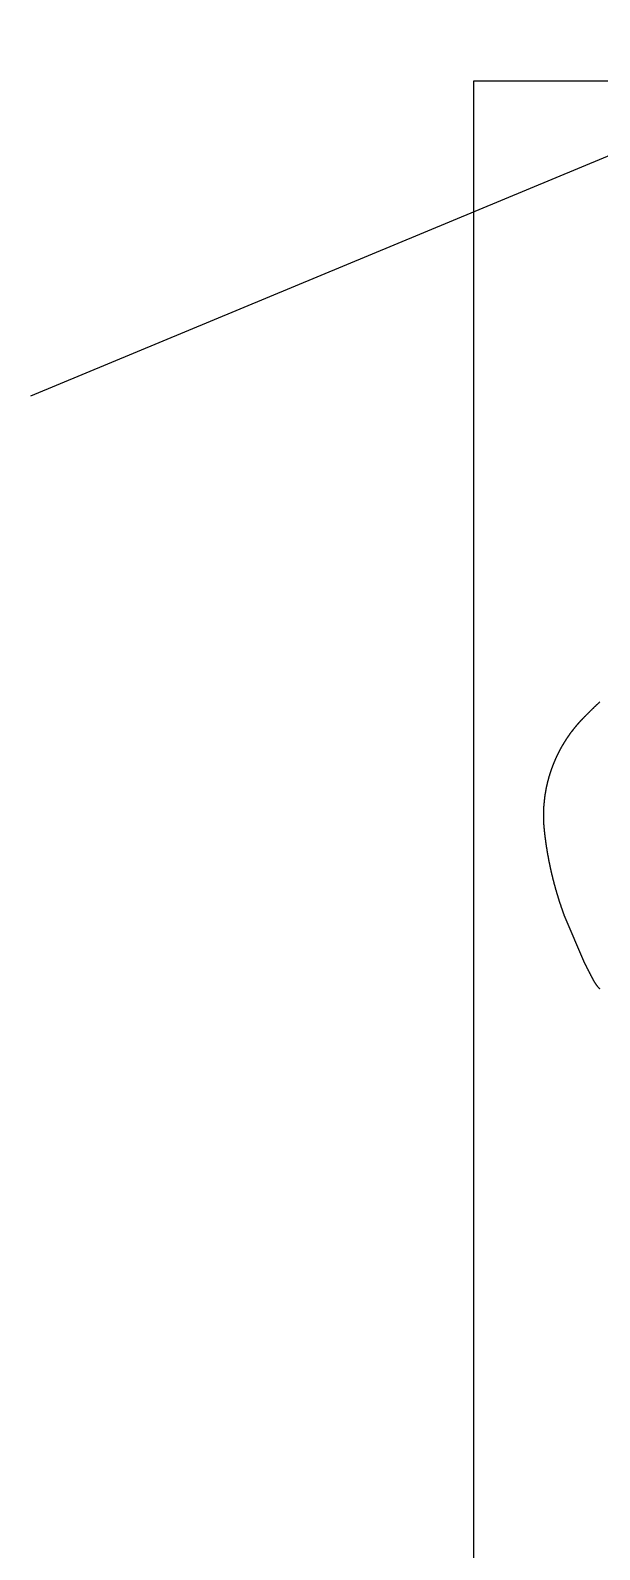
# Model space of a CAD drawing. Header units: inches. Extents: x 1174834 to 1369688, y -175882 to -108740.
# Drawn here: x 1286547 to 1287188, y -169816 to -168104 of the extents above; entities that cross this region are included whole.
import ezdxf

# ---------------------------------------------------------------- set-up
doc = ezdxf.new("R2010")
doc.units = ezdxf.units.IN
doc.header["$LTSCALE"] = 500
doc.header["$MEASUREMENT"] = 0
doc.linetypes.add('ACAD_ISO03W100', pattern=[30, 12, -18])
doc.linetypes.add('DASH', pattern=[0.35, 0.25, -0.1])
doc.layers.add('FF-FURN', color=51, linetype='Continuous')

# ---------------------------------------------------------------- blocks, each defined once
blk = doc.blocks.new('A$C48916692')
at = {"color": 3, "linetype": 'DASH', "ltscale": 150}
blk.add_lwpolyline([(10483.9, 7307.1), (10483.6, 7307.4), (10483.3, 7307.7), (10483, 7308.1), (10482.7, 7308.4), (10482.3, 7308.7), (10482, 7309.1), (10481.7, 7309.4), (10481.4, 7309.7), (10481.1, 7310.1), (10480.8, 7310.4), (10480.5, 7310.7), (10480.2, 7311), (10479.8, 7311.4), (10479.5, 7311.7), (10479.2, 7312), (10478.9, 7312.4), (10478.6, 7312.7), (10478.3, 7313), (10477.9, 7313.3), (10477.6, 7313.7), (10477.3, 7314), (10477, 7314.3), (10476.7, 7314.6), (10476.4, 7315), (10476, 7315.3), (10475.7, 7315.6), (10475.4, 7315.9), (10475.1, 7316.3), (10474.8, 7316.6), (10474.5, 7316.9), (10474.1, 7317.2), (10473.8, 7317.6), (10473.5, 7317.9), (10473.2, 7318.2), (10472.9, 7318.5), (10472.5, 7318.9), (10472.2, 7319.2), (10471.9, 7319.5), (10471.6, 7319.8), (10471.3, 7320.2), (10470.9, 7320.5), (10470.6, 7320.8), (10470.3, 7321.1), (10470, 7321.4), (10469.7, 7321.8), (10469.3, 7322.1), (10469, 7322.4), (10468.7, 7322.7), (10468.4, 7323.1), (10468.2, 7323.2), (10468.2, 7323.2), (10468.2, 7323.2), (10468.2, 7323.2), (10468.2, 7323.2), (10468.2, 7323.2), (10468.2, 7323.2), (10468.2, 7323.2), (10468.2, 7323.2), (10468.2, 7323.2), (10468.2, 7323.2), (10468.2, 7323.2), (10468.2, 7323.2), (10468.2, 7323.2), (10468.2, 7323.2), (10468.2, 7323.2), (10468.2, 7323.2), (10468.2, 7323.2), (10468.2, 7323.2), (10468.2, 7323.2), (10468.2, 7323.2), (10468.2, 7323.2), (10468.2, 7323.2), (10468.2, 7323.2), (10468.2, 7323.3), (10468.1, 7323.3), (10468, 7323.4), (10467.9, 7323.5), (10467.8, 7323.7), (10467.6, 7323.8), (10467.5, 7323.9), (10467.4, 7324), (10467.3, 7324.1), (10467.2, 7324.3), (10467.1, 7324.4), (10467, 7324.5), (10466.8, 7324.6), (10466.7, 7324.7), (10466.6, 7324.8), (10466.5, 7325), (10466.4, 7325.1), (10466.3, 7325.2), (10466.1, 7325.3), (10466, 7325.4), (10465.9, 7325.5), (10465.8, 7325.6), (10465.7, 7325.8), (10465.5, 7325.9), (10465.4, 7326), (10465.3, 7326.1), (10465.2, 7326.2), (10465.1, 7326.3), (10465, 7326.5), (10464.8, 7326.6), (10464.7, 7326.7), (10464.6, 7326.8), (10464.5, 7326.9), (10464.4, 7327), (10464.2, 7327.1), (10464.1, 7327.3), (10464, 7327.4), (10463.9, 7327.5), (10463.8, 7327.6), (10463.6, 7327.7), (10463.5, 7327.8), (10463.4, 7327.9), (10463.3, 7328.1), (10463.2, 7328.2), (10463, 7328.3), (10462.9, 7328.4), (10462.8, 7328.5), (10462.7, 7328.6), (10462.5, 7328.7), (10462.4, 7328.8), (10462.3, 7329), (10462.2, 7329.1), (10462.1, 7329.2), (10461.9, 7329.3), (10461.8, 7329.4), (10461.7, 7329.5), (10461.6, 7329.6), (10461.4, 7329.7), (10461.3, 7329.9), (10461.2, 7330), (10461.1, 7330.1), (10461, 7330.2), (10460.8, 7330.3), (10460.7, 7330.4), (10460.6, 7330.5), (10460.5, 7330.6), (10460.3, 7330.8), (10460.2, 7330.9), (10460.1, 7331), (10460, 7331.1), (10459.8, 7331.2), (10459.7, 7331.3), (10459.6, 7331.4), (10459.5, 7331.5), (10459.3, 7331.6), (10459.2, 7331.7), (10459.1, 7331.9), (10459, 7332), (10458.8, 7332.1), (10458.7, 7332.2), (10458.6, 7332.3), (10458.4, 7332.4), (10458.3, 7332.5), (10458.2, 7332.6), (10458.1, 7332.7), (10457.9, 7332.8), (10457.8, 7333), (10457.7, 7333.1), (10457.6, 7333.2), (10457.4, 7333.3), (10457.3, 7333.4), (10457.2, 7333.5), (10457, 7333.6), (10456.9, 7333.7), (10456.8, 7333.8), (10456.7, 7333.9), (10456.5, 7334), (10456.4, 7334.1), (10456.3, 7334.2), (10456.1, 7334.4), (10456, 7334.5), (10455.9, 7334.6), (10455.8, 7334.7), (10455.6, 7334.8), (10455.5, 7334.9), (10455.4, 7335), (10455.2, 7335.1), (10455.1, 7335.2), (10455, 7335.3), (10454.9, 7335.4), (10454.7, 7335.5), (10454.6, 7335.6), (10454.5, 7335.7), (10454.3, 7335.8), (10454.2, 7336), (10454.1, 7336.1), (10453.9, 7336.2), (10453.8, 7336.3), (10453.7, 7336.4), (10453.5, 7336.5), (10453.4, 7336.6), (10453.3, 7336.7), (10453.1, 7336.8), (10453, 7336.9), (10452.9, 7337), (10452.7, 7337.1), (10452.6, 7337.2), (10452.5, 7337.3), (10452.3, 7337.4), (10452.2, 7337.5), (10452.1, 7337.6), (10452, 7337.7), (10451.8, 7337.8), (10451.7, 7337.9), (10451.5, 7338), (10451.4, 7338.1), (10451.3, 7338.2), (10451.1, 7338.3), (10451, 7338.4), (10450.9, 7338.5), (10450.7, 7338.7), (10450.6, 7338.8), (10450.5, 7338.9), (10450.3, 7339), (10450.2, 7339.1), (10450.1, 7339.2), (10449.9, 7339.3), (10449.8, 7339.4), (10449.7, 7339.5), (10449.5, 7339.6), (10449.4, 7339.7), (10449.3, 7339.8), (10449.1, 7339.9), (10449, 7340), (10448.8, 7340.1), (10448.7, 7340.2), (10448.6, 7340.3), (10448.4, 7340.4), (10448.3, 7340.5), (10448.2, 7340.6), (10448, 7340.7), (10447.9, 7340.8), (10447.8, 7340.9), (10447.6, 7341), (10447.5, 7341.1), (10447.3, 7341.2), (10447.2, 7341.3), (10447.1, 7341.4), (10446.9, 7341.5), (10446.8, 7341.6), (10446.6, 7341.7), (10446.5, 7341.8), (10446.4, 7341.9), (10446.2, 7342), (10446.1, 7342.1), (10446, 7342.1), (10445.8, 7342.2), (10445.7, 7342.3), (10445.5, 7342.4), (10445.4, 7342.5), (10445.3, 7342.6), (10445.1, 7342.7), (10445, 7342.8), (10444.8, 7342.9), (10444.7, 7343), (10444.6, 7343.1), (10444.4, 7343.2), (10444.3, 7343.3), (10444.1, 7343.4), (10444, 7343.5), (10443.9, 7343.6), (10443.7, 7343.7), (10443.6, 7343.8), (10443.4, 7343.9), (10443.3, 7344), (10443.1, 7344.1), (10443, 7344.2), (10442.9, 7344.3), (10442.7, 7344.4), (10442.6, 7344.5), (10442.4, 7344.5), (10442.3, 7344.6), (10442.2, 7344.7), (10442, 7344.8), (10441.9, 7344.9), (10441.7, 7345), (10441.6, 7345.1), (10441.4, 7345.2), (10441.3, 7345.3), (10441.2, 7345.4), (10441, 7345.5), (10440.9, 7345.6), (10440.7, 7345.7), (10440.6, 7345.8), (10440.4, 7345.8), (10440.3, 7345.9), (10440.2, 7346), (10440, 7346.1), (10439.9, 7346.2), (10439.7, 7346.3), (10439.6, 7346.4), (10439.4, 7346.5), (10439.3, 7346.6), (10439.1, 7346.7), (10439, 7346.8), (10438.8, 7346.9), (10438.7, 7346.9), (10438.6, 7347), (10438.4, 7347.1), (10438.3, 7347.2), (10438.1, 7347.3), (10438, 7347.4), (10437.8, 7347.5), (10437.7, 7347.6), (10437.5, 7347.7), (10437.4, 7347.7), (10437.2, 7347.8), (10437.1, 7347.9), (10437, 7348), (10436.8, 7348.1), (10436.7, 7348.2), (10436.5, 7348.3), (10436.4, 7348.4), (10436.2, 7348.5), (10436.1, 7348.5), (10435.9, 7348.6), (10435.8, 7348.7), (10435.6, 7348.8), (10435.5, 7348.9), (10435.3, 7349), (10435.2, 7349.1), (10435, 7349.2), (10434.9, 7349.2), (10434.7, 7349.3), (10434.6, 7349.4), (10434.4, 7349.5), (10434.3, 7349.6), (10434.2, 7349.7), (10434, 7349.8), (10433.9, 7349.8), (10433.7, 7349.9), (10433.6, 7350), (10433.4, 7350.1), (10433.3, 7350.2), (10433.1, 7350.3), (10433, 7350.3), (10432.8, 7350.4), (10432.7, 7350.5), (10432.5, 7350.6), (10432.4, 7350.7), (10432.2, 7350.8), (10432.1, 7350.9), (10431.9, 7350.9), (10431.8, 7351), (10431.6, 7351.1), (10431.5, 7351.2), (10431.3, 7351.3), (10431.2, 7351.3), (10431, 7351.4), (10430.9, 7351.5), (10430.7, 7351.6), (10430.6, 7351.7), (10430.4, 7351.8), (10430.3, 7351.8), (10430.1, 7351.9), (10429.9, 7352), (10429.8, 7352.1), (10429.6, 7352.2), (10429.5, 7352.2), (10429.3, 7352.3), (10429.2, 7352.4), (10429, 7352.5), (10428.9, 7352.6), (10428.7, 7352.6), (10428.6, 7352.7), (10428.4, 7352.8), (10428.3, 7352.9), (10428.1, 7353), (10428, 7353), (10427.8, 7353.1), (10427.7, 7353.2), (10427.5, 7353.3), (10427.4, 7353.4), (10427.2, 7353.4), (10427.1, 7353.5), (10426.9, 7353.6), (10426.7, 7353.7), (10426.6, 7353.8), (10426.4, 7353.8), (10426.3, 7353.9), (10426.1, 7354), (10426, 7354.1), (10425.8, 7354.1), (10425.7, 7354.2), (10425.5, 7354.3), (10425.4, 7354.4), (10425.2, 7354.4), (10425, 7354.5), (10424.9, 7354.6), (10424.7, 7354.7), (10424.6, 7354.7), (10424.4, 7354.8), (10424.3, 7354.9), (10424.1, 7355), (10424, 7355), (10423.8, 7355.1), (10423.7, 7355.2), (10423.5, 7355.3), (10423.3, 7355.3), (10423.2, 7355.4), (10423, 7355.5), (10422.9, 7355.6), (10422.7, 7355.6), (10422.6, 7355.7), (10422.4, 7355.8), (10422.3, 7355.9), (10422.1, 7355.9), (10421.9, 7356), (10421.8, 7356.1), (10421.6, 7356.2), (10421.5, 7356.2), (10421.3, 7356.3), (10421.2, 7356.4), (10421, 7356.4), (10420.8, 7356.5), (10420.7, 7356.6), (10420.5, 7356.7), (10420.4, 7356.7), (10420.2, 7356.8), (10420.1, 7356.9), (10419.9, 7356.9), (10419.7, 7357), (10419.6, 7357.1), (10419.4, 7357.1), (10419.3, 7357.2), (10419.1, 7357.3), (10419, 7357.4), (10418.8, 7357.4), (10418.6, 7357.5), (10418.5, 7357.6), (10418.3, 7357.6), (10418.2, 7357.7), (10418, 7357.8), (10417.8, 7357.8), (10417.7, 7357.9), (10417.5, 7358), (10417.4, 7358), (10417.2, 7358.1), (10417.1, 7358.2), (10416.9, 7358.2), (10416.7, 7358.3), (10416.6, 7358.4), (10416.4, 7358.4), (10416.3, 7358.5), (10416.1, 7358.6), (10415.9, 7358.6), (10415.8, 7358.7), (10415.6, 7358.8), (10415.5, 7358.8), (10415.3, 7358.9), (10415.1, 7359), (10415, 7359), (10414.8, 7359.1), (10414.7, 7359.2), (10414.5, 7359.2), (10414.3, 7359.3), (10414.2, 7359.4), (10414, 7359.4), (10413.9, 7359.5), (10413.7, 7359.6), (10413.5, 7359.6), (10413.4, 7359.7), (10413.2, 7359.7), (10413.1, 7359.8), (10412.9, 7359.9), (10412.7, 7359.9), (10412.6, 7360), (10412.4, 7360.1), (10412.2, 7360.1), (10412.1, 7360.2), (10411.9, 7360.2), (10411.8, 7360.3), (10411.6, 7360.4), (10411.4, 7360.4), (10411.3, 7360.5), (10411.1, 7360.5), (10411, 7360.6), (10410.8, 7360.7), (10410.6, 7360.7), (10410.5, 7360.8), (10410.3, 7360.8), (10410.1, 7360.9), (10410, 7361), (10409.8, 7361), (10409.7, 7361.1), (10409.5, 7361.1), (10409.3, 7361.2), (10409.2, 7361.3), (10409, 7361.3), (10408.8, 7361.4), (10408.7, 7361.4), (10408.5, 7361.5), (10408.4, 7361.6), (10408.2, 7361.6), (10408, 7361.7), (10407.9, 7361.7), (10407.7, 7361.8), (10407.5, 7361.8), (10407.4, 7361.9), (10407.2, 7362), (10407.1, 7362), (10406.9, 7362.1), (10406.7, 7362.1), (10406.6, 7362.2), (10406.4, 7362.2), (10406.2, 7362.3), (10406.1, 7362.3), (10405.9, 7362.4), (10405.7, 7362.5), (10405.6, 7362.5), (10405.4, 7362.6), (10405.3, 7362.6), (10405.1, 7362.7), (10404.9, 7362.7), (10404.8, 7362.8), (10404.6, 7362.8), (10404.4, 7362.9), (10404.3, 7362.9), (10404.1, 7363), (10403.9, 7363.1), (10403.8, 7363.1), (10403.6, 7363.2), (10403.5, 7363.2), (10403.3, 7363.3), (10403.1, 7363.3), (10403, 7363.4), (10402.8, 7363.4), (10402.6, 7363.5), (10402.5, 7363.5), (10402.3, 7363.6), (10402.1, 7363.6), (10402, 7363.7), (10401.8, 7363.7), (10401.6, 7363.8), (10401.5, 7363.8), (10401.3, 7363.9), (10401.1, 7363.9), (10401, 7364), (10400.8, 7364), (10400.6, 7364.1), (10400.5, 7364.1), (10400.3, 7364.2), (10400.2, 7364.2), (10400, 7364.3), (10399.8, 7364.3), (10399.7, 7364.4), (10399.5, 7364.4), (10399.3, 7364.5), (10399.2, 7364.5), (10399, 7364.6), (10398.8, 7364.6), (10398.7, 7364.7), (10398.5, 7364.7), (10398.3, 7364.7), (10398.2, 7364.8), (10398, 7364.8), (10397.8, 7364.9), (10397.7, 7364.9), (10397.5, 7365), (10397.3, 7365), (10397.2, 7365.1), (10397, 7365.1), (10396.8, 7365.2), (10396.7, 7365.2), (10396.5, 7365.2), (10396.3, 7365.3), (10396.2, 7365.3), (10396, 7365.4), (10395.8, 7365.4), (10395.7, 7365.5), (10395.5, 7365.5), (10395.3, 7365.6), (10395.2, 7365.6), (10395, 7365.6), (10394.8, 7365.7), (10394.7, 7365.7), (10394.5, 7365.8), (10394.3, 7365.8), (10394.2, 7365.9), (10394, 7365.9), (10393.8, 7365.9), (10393.7, 7366), (10393.5, 7366), (10393.3, 7366.1), (10393.2, 7366.1), (10393, 7366.1), (10392.8, 7366.2), (10392.7, 7366.2), (10392.5, 7366.3), (10392.3, 7366.3), (10392.2, 7366.3), (10392, 7366.4), (10391.8, 7366.4), (10391.7, 7366.5), (10391.5, 7366.5), (10391.3, 7366.5), (10391.2, 7366.6), (10391, 7366.6), (10390.8, 7366.7), (10390.7, 7366.7), (10390.5, 7366.7), (10390.3, 7366.8), (10390.1, 7366.8), (10390, 7366.8), (10389.8, 7366.9), (10389.6, 7366.9), (10389.5, 7367), (10389.3, 7367), (10389.1, 7367), (10389, 7367.1), (10388.8, 7367.1), (10388.6, 7367.1), (10388.5, 7367.2), (10388.3, 7367.2), (10388.1, 7367.2), (10388, 7367.3), (10387.8, 7367.3), (10387.6, 7367.4), (10387.5, 7367.4), (10387.3, 7367.4), (10387.1, 7367.5), (10387, 7367.5), (10386.8, 7367.5), (10386.6, 7367.6), (10386.4, 7367.6), (10386.3, 7367.6), (10386.1, 7367.7), (10385.9, 7367.7), (10385.8, 7367.7), (10385.6, 7367.8), (10385.4, 7367.8), (10385.3, 7367.8), (10385.1, 7367.9), (10384.9, 7367.9), (10384.8, 7367.9), (10384.6, 7367.9), (10384.4, 7368), (10384.3, 7368), (10384.1, 7368), (10383.9, 7368.1), (10383.8, 7368.1), (10383.6, 7368.1), (10383.4, 7368.2), (10383.2, 7368.2), (10383.1, 7368.2), (10382.9, 7368.3), (10382.7, 7368.3), (10382.6, 7368.3), (10382.4, 7368.3), (10382.2, 7368.4), (10382.1, 7368.4), (10381.9, 7368.4), (10381.7, 7368.5), (10381.6, 7368.5), (10381.4, 7368.5), (10381.2, 7368.5), (10381.1, 7368.6), (10380.9, 7368.6), (10380.7, 7368.6), (10380.5, 7368.6), (10380.4, 7368.7), (10380.2, 7368.7), (10380, 7368.7), (10379.9, 7368.8), (10379.7, 7368.8), (10379.5, 7368.8), (10379.4, 7368.8), (10379.2, 7368.9), (10379, 7368.9), (10378.9, 7368.9), (10378.7, 7368.9), (10378.5, 7369), (10378.3, 7369), (10378.2, 7369), (10378, 7369), (10377.8, 7369.1), (10377.7, 7369.1), (10377.5, 7369.1), (10377.3, 7369.1), (10377.2, 7369.2), (10377, 7369.2), (10376.8, 7369.2), (10376.7, 7369.2), (10376.5, 7369.2), (10376.3, 7369.3), (10376.2, 7369.3), (10376, 7369.3), (10375.8, 7369.3), (10375.6, 7369.4), (10375.5, 7369.4), (10375.3, 7369.4), (10375.1, 7369.4), (10375, 7369.4), (10374.8, 7369.5), (10374.6, 7369.5), (10374.5, 7369.5), (10374.3, 7369.5), (10374.1, 7369.5), (10374, 7369.6), (10373.8, 7369.6), (10373.6, 7369.6), (10373.4, 7369.6), (10373.3, 7369.6), (10373.1, 7369.7), (10372.9, 7369.7), (10372.8, 7369.7), (10372.6, 7369.7), (10372.4, 7369.7), (10372.3, 7369.7), (10372.1, 7369.8), (10371.9, 7369.8), (10371.8, 7369.8), (10371.6, 7369.8), (10371.4, 7369.8), (10371.2, 7369.8), (10371.1, 7369.9), (10370.9, 7369.9), (10370.7, 7369.9), (10370.6, 7369.9), (10370.4, 7369.9), (10370.2, 7369.9), (10370.1, 7370), (10369.9, 7370), (10369.7, 7370), (10369.6, 7370), (10369.4, 7370), (10369.2, 7370), (10369, 7370), (10368.9, 7370.1), (10368.7, 7370.1), (10368.5, 7370.1), (10368.4, 7370.1), (10368.2, 7370.1), (10368, 7370.1), (10367.9, 7370.1), (10367.7, 7370.2), (10367.5, 7370.2), (10367.4, 7370.2), (10367.2, 7370.2), (10367, 7370.2), (10366.9, 7370.2), (10366.7, 7370.2), (10366.5, 7370.2), (10366.3, 7370.3), (10366.2, 7370.3), (10366, 7370.3), (10365.8, 7370.3), (10365.7, 7370.3), (10365.5, 7370.3), (10365.3, 7370.3), (10365.2, 7370.3), (10365, 7370.3), (10364.8, 7370.3), (10364.7, 7370.4), (10364.5, 7370.4), (10364.3, 7370.4), (10364.2, 7370.4), (10364, 7370.4), (10363.8, 7370.4), (10363.6, 7370.4), (10363.5, 7370.4), (10363.3, 7370.4), (10363.1, 7370.4), (10363, 7370.4), (10362.8, 7370.5), (10362.6, 7370.5), (10362.5, 7370.5), (10362.3, 7370.5), (10362.1, 7370.5), (10362, 7370.5), (10361.8, 7370.5), (10361.6, 7370.5), (10361.5, 7370.5), (10361.3, 7370.5), (10361.1, 7370.5), (10361, 7370.5), (10360.8, 7370.5), (10360.6, 7370.5), (10360.5, 7370.5), (10360.3, 7370.5), (10360.1, 7370.5), (10359.9, 7370.6), (10359.8, 7370.6), (10359.6, 7370.6), (10359.4, 7370.6), (10359.3, 7370.6), (10359.1, 7370.6), (10358.9, 7370.6), (10358.8, 7370.6), (10358.6, 7370.6), (10358.4, 7370.6), (10358.3, 7370.6), (10358.1, 7370.6), (10357.9, 7370.6), (10357.8, 7370.6), (10357.6, 7370.6), (10357.4, 7370.6), (10357.3, 7370.6), (10357.1, 7370.6), (10356.9, 7370.6), (10356.8, 7370.6), (10356.6, 7370.6), (10356.4, 7370.6), (10356.3, 7370.6), (10356.1, 7370.6), (10355.9, 7370.6), (10355.8, 7370.6), (10355.6, 7370.6), (10355.4, 7370.6), (10355.3, 7370.6), (10355.1, 7370.6), (10354.9, 7370.6), (10354.7, 7370.6), (10354.6, 7370.6), (10354.4, 7370.6), (10354.2, 7370.6), (10354.1, 7370.6), (10353.9, 7370.6), (10353.7, 7370.6), (10353.6, 7370.6), (10353.4, 7370.6), (10353.2, 7370.6), (10353.1, 7370.6), (10352.9, 7370.6), (10352.7, 7370.6), (10352.6, 7370.6), (10352.4, 7370.6), (10352.2, 7370.6), (10352.1, 7370.6), (10351.9, 7370.6), (10351.7, 7370.6), (10351.6, 7370.5), (10351.4, 7370.5), (10351.2, 7370.5), (10351.1, 7370.5), (10350.9, 7370.5), (10350.7, 7370.5), (10350.6, 7370.5), (10350.4, 7370.5), (10350.3, 7370.5), (10350.1, 7370.5), (10349.9, 7370.5), (10349.8, 7370.5), (10349.6, 7370.5), (10349.4, 7370.5), (10349.3, 7370.5), (10349.1, 7370.5), (10348.9, 7370.5), (10348.8, 7370.4), (10348.6, 7370.4), (10348.4, 7370.4), (10348.3, 7370.4), (10348.1, 7370.4), (10347.9, 7370.4), (10347.8, 7370.4), (10347.6, 7370.4), (10347.4, 7370.4), (10347.3, 7370.4), (10347.1, 7370.4), (10346.9, 7370.4), (10346.8, 7370.3), (10346.6, 7370.3), (10346.4, 7370.3), (10346.3, 7370.3), (10346.1, 7370.3), (10345.9, 7370.3), (10345.8, 7370.3), (10345.6, 7370.3), (10345.5, 7370.3), (10345.3, 7370.2), (10345.1, 7370.2), (10345, 7370.2), (10344.8, 7370.2), (10344.6, 7370.2), (10344.5, 7370.2), (10344.3, 7370.2), (10344.1, 7370.2), (10344, 7370.2), (10343.8, 7370.1), (10343.6, 7370.1), (10343.5, 7370.1), (10343.3, 7370.1), (10343.1, 7370.1), (10343, 7370.1), (10342.8, 7370.1), (10342.7, 7370), (10342.5, 7370), (10342.3, 7370), (10342.2, 7370), (10342, 7370), (10341.9, 7370), (10341.9, 7370), (10341.9, 7370), (10341.9, 7370), (10341.9, 7370), (10341.9, 7370), (10341.9, 7370), (10341.9, 7370), (10341.9, 7370), (10341.9, 7370), (10341.9, 7370), (10341.9, 7370), (10341.9, 7370), (10341.9, 7370), (10341.9, 7370), (10341.9, 7370), (10341.9, 7370), (10341.9, 7370), (10341.9, 7370), (10341.9, 7370), (10341.9, 7370), (10341.9, 7370), (10341.9, 7370), (10341.9, 7370), (10341.9, 7370), (10341.8, 7370), (10341.5, 7369.9), (10341.3, 7369.9), (10341, 7369.9), (10340.8, 7369.9), (10340.5, 7369.8), (10340.3, 7369.8), (10340, 7369.8), (10339.8, 7369.8), (10339.6, 7369.7), (10339.3, 7369.7), (10339.1, 7369.7), (10338.8, 7369.7), (10338.6, 7369.6), (10338.3, 7369.6), (10338.1, 7369.6), (10337.9, 7369.6), (10337.6, 7369.5), (10337.4, 7369.5), (10337.1, 7369.5), (10336.9, 7369.5), (10336.6, 7369.4), (10336.4, 7369.4), (10336.1, 7369.4), (10335.9, 7369.3), (10335.7, 7369.3), (10335.4, 7369.3), (10335.2, 7369.3), (10334.9, 7369.2), (10334.7, 7369.2), (10334.4, 7369.2), (10334.2, 7369.1), (10333.9, 7369.1), (10333.7, 7369.1), (10333.5, 7369.1), (10333.2, 7369), (10333, 7369), (10332.7, 7369), (10332.5, 7368.9), (10332.2, 7368.9), (10332, 7368.9), (10331.8, 7368.8), (10331.5, 7368.8), (10331.3, 7368.8), (10331, 7368.7), (10330.8, 7368.7), (10330.5, 7368.7), (10330.3, 7368.7), (10330, 7368.6), (10329.8, 7368.6), (10329.6, 7368.6), (10329.3, 7368.5), (10329.1, 7368.5), (10328.8, 7368.5), (10328.6, 7368.4), (10328.3, 7368.4), (10328.1, 7368.4), (10327.9, 7368.3), (10327.6, 7368.3), (10327.4, 7368.3), (10327.1, 7368.2), (10326.9, 7368.2), (10326.6, 7368.2), (10326.4, 7368.1), (10326.2, 7368.1), (10325.9, 7368.1), (10325.7, 7368), (10325.4, 7368), (10325.2, 7368), (10324.9, 7367.9), (10324.7, 7367.9), (10324.4, 7367.9), (10324.2, 7367.8), (10324, 7367.8), (10323.7, 7367.7), (10323.5, 7367.7), (10323.2, 7367.7), (10323, 7367.6), (10322.7, 7367.6), (10322.5, 7367.6), (10322.3, 7367.5), (10322, 7367.5), (10321.8, 7367.5), (10321.5, 7367.4), (10321.3, 7367.4), (10321, 7367.3), (10320.8, 7367.3), (10320.6, 7367.3), (10320.3, 7367.2), (10320.1, 7367.2), (10319.8, 7367.2), (10319.6, 7367.1), (10319.3, 7367.1), (10319.1, 7367), (10318.9, 7367), (10318.6, 7367), (10318.4, 7366.9), (10318.1, 7366.9), (10317.9, 7366.8), (10317.6, 7366.8), (10317.4, 7366.8), (10317.2, 7366.7), (10316.9, 7366.7), (10316.7, 7366.7), (10316.4, 7366.6), (10316.2, 7366.6), (10315.9, 7366.5), (10315.7, 7366.5), (10315.5, 7366.4), (10315.2, 7366.4), (10315, 7366.4), (10314.7, 7366.3), (10314.5, 7366.3), (10314.2, 7366.2), (10314, 7366.2), (10313.8, 7366.2), (10313.5, 7366.1), (10313.3, 7366.1), (10313, 7366), (10312.8, 7366), (10312.5, 7365.9), (10312.3, 7365.9), (10312.1, 7365.9), (10311.8, 7365.8), (10311.6, 7365.8), (10311.3, 7365.7), (10311.1, 7365.7), (10310.8, 7365.6), (10310.6, 7365.6), (10310.4, 7365.6), (10310.1, 7365.5), (10309.9, 7365.5), (10309.6, 7365.4), (10309.4, 7365.4), (10309.2, 7365.3), (10308.9, 7365.3), (10308.7, 7365.2), (10308.4, 7365.2), (10308.2, 7365.2), (10307.9, 7365.1), (10307.7, 7365.1), (10307.5, 7365), (10307.2, 7365), (10307, 7364.9), (10306.7, 7364.9), (10306.5, 7364.8), (10306.2, 7364.8), (10306, 7364.7), (10305.8, 7364.7), (10305.5, 7364.7), (10305.3, 7364.6), (10305, 7364.6), (10304.8, 7364.5), (10304.6, 7364.5), (10304.3, 7364.4), (10304.1, 7364.4), (10303.8, 7364.3), (10303.6, 7364.3), (10303.3, 7364.2), (10303.1, 7364.2), (10302.9, 7364.1), (10302.6, 7364.1), (10302.4, 7364), (10302.1, 7364), (10301.9, 7363.9), (10301.7, 7363.9), (10301.4, 7363.8), (10301.2, 7363.8), (10300.9, 7363.7), (10300.7, 7363.7), (10300.5, 7363.6), (10300.2, 7363.6), (10300, 7363.5), (10299.7, 7363.5), (10299.5, 7363.4), (10299.2, 7363.4), (10299, 7363.3), (10298.8, 7363.3), (10298.5, 7363.2), (10298.3, 7363.2), (10298, 7363.1), (10297.8, 7363.1), (10297.6, 7363), (10297.3, 7363), (10297.1, 7362.9), (10296.8, 7362.9), (10296.6, 7362.8), (10296.4, 7362.8), (10296.1, 7362.7), (10295.9, 7362.7), (10295.6, 7362.6), (10295.4, 7362.5), (10295.2, 7362.5), (10294.9, 7362.4), (10294.7, 7362.4), (10294.4, 7362.3), (10294.2, 7362.3), (10294, 7362.2), (10293.7, 7362.2), (10293.5, 7362.1), (10293.2, 7362.1), (10293, 7362), (10292.7, 7362), (10292.5, 7361.9), (10292.3, 7361.8), (10292, 7361.8), (10291.8, 7361.7), (10291.5, 7361.7), (10291.3, 7361.6), (10291.1, 7361.6), (10290.8, 7361.5), (10290.6, 7361.5), (10290.3, 7361.4), (10290.1, 7361.3), (10289.9, 7361.3), (10289.6, 7361.2), (10289.4, 7361.2), (10289.2, 7361.1), (10288.9, 7361.1), (10288.7, 7361), (10288.4, 7360.9), (10288.2, 7360.9), (10288, 7360.8), (10287.7, 7360.8), (10287.5, 7360.7), (10287.2, 7360.7), (10287, 7360.6), (10286.8, 7360.5), (10286.5, 7360.5), (10286.3, 7360.4), (10286, 7360.4), (10285.8, 7360.3), (10285.6, 7360.2), (10285.3, 7360.2), (10285.1, 7360.1), (10284.8, 7360.1), (10284.6, 7360), (10284.4, 7359.9), (10284.1, 7359.9), (10283.9, 7359.8), (10283.6, 7359.8), (10283.4, 7359.7), (10283.2, 7359.6), (10282.9, 7359.6), (10282.7, 7359.5), (10282.5, 7359.5), (10282.2, 7359.4), (10282, 7359.3), (10281.7, 7359.3), (10281.5, 7359.2), (10281.3, 7359.2), (10281, 7359.1), (10280.8, 7359), (10280.5, 7359), (10280.3, 7358.9), (10280.1, 7358.8), (10279.8, 7358.8), (10279.6, 7358.7), (10279.4, 7358.7), (10279.1, 7358.6), (10278.9, 7358.5), (10278.6, 7358.5), (10278.4, 7358.4), (10278.2, 7358.3), (10277.9, 7358.3), (10277.7, 7358.2), (10277.5, 7358.1), (10277.2, 7358.1), (10277, 7358), (10276.7, 7357.9), (10276.5, 7357.9), (10276.3, 7357.8), (10276, 7357.8), (10275.8, 7357.7), (10275.6, 7357.6), (10275.3, 7357.6), (10275.1, 7357.5), (10274.8, 7357.4), (10274.6, 7357.4), (10274.4, 7357.3), (10274.1, 7357.2), (10273.9, 7357.2), (10273.7, 7357.1), (10273.4, 7357), (10273.2, 7357), (10272.9, 7356.9), (10272.7, 7356.8), (10272.5, 7356.8), (10272.2, 7356.7), (10272, 7356.6), (10271.8, 7356.6), (10271.5, 7356.5), (10271.3, 7356.4), (10271.1, 7356.4), (10270.8, 7356.3), (10270.6, 7356.2), (10270.3, 7356.1), (10270.1, 7356.1), (10269.9, 7356), (10269.6, 7355.9), (10269.4, 7355.9), (10269.2, 7355.8), (10268.9, 7355.7), (10268.7, 7355.7), (10268.5, 7355.6), (10268.2, 7355.5), (10268, 7355.5), (10267.7, 7355.4), (10267.5, 7355.3), (10267.3, 7355.2), (10267, 7355.2), (10266.8, 7355.1), (10266.6, 7355), (10266.3, 7355), (10266.1, 7354.9), (10265.9, 7354.8), (10265.6, 7354.7), (10265.4, 7354.7), (10265.2, 7354.6), (10264.9, 7354.5), (10264.7, 7354.5), (10264.5, 7354.4), (10264.2, 7354.3), (10264, 7354.2), (10263.7, 7354.2), (10263.5, 7354.1), (10263.3, 7354), (10263, 7354), (10262.8, 7353.9), (10262.6, 7353.8), (10262.3, 7353.7), (10262.1, 7353.7), (10261.9, 7353.6), (10261.6, 7353.5), (10261.4, 7353.4), (10261.2, 7353.4), (10260.9, 7353.3), (10260.7, 7353.2), (10260.5, 7353.1), (10260.2, 7353.1), (10260, 7353), (10259.8, 7352.9), (10259.5, 7352.8), (10259.3, 7352.8), (10259.1, 7352.7), (10258.8, 7352.6), (10258.6, 7352.5), (10258.4, 7352.5), (10258.1, 7352.4), (10257.9, 7352.3), (10257.7, 7352.2), (10257.4, 7352.2), (10257.2, 7352.1), (10257, 7352), (10256.7, 7351.9), (10256.5, 7351.8), (10256.3, 7351.8), (10256, 7351.7), (10255.8, 7351.6), (10255.6, 7351.5), (10255.3, 7351.5), (10255.1, 7351.4), (10254.9, 7351.3), (10254.6, 7351.2), (10254.4, 7351.1), (10254.2, 7351.1), (10253.9, 7351), (10253.7, 7350.9), (10253.5, 7350.8), (10253.2, 7350.8), (10253, 7350.7), (10252.8, 7350.6), (10252.5, 7350.5), (10252.3, 7350.4), (10252.1, 7350.4), (10251.8, 7350.3), (10251.6, 7350.2), (10251.4, 7350.1), (10251.1, 7350), (10250.9, 7350), (10250.7, 7349.9), (10250.4, 7349.8), (10250.2, 7349.7), (10250, 7349.6), (10249.7, 7349.6), (10249.5, 7349.5), (10249.3, 7349.4), (10249, 7349.3), (10248.8, 7349.2), (10248.6, 7349.1), (10248.4, 7349.1), (10248.1, 7349), (10247.9, 7348.9), (10247.7, 7348.8), (10247.4, 7348.7), (10247.2, 7348.7), (10247, 7348.6), (10246.7, 7348.5), (10246.5, 7348.4), (10246.3, 7348.3), (10246, 7348.2), (10245.8, 7348.2), (10245.6, 7348.1), (10245.3, 7348), (10245.1, 7347.9), (10244.9, 7347.8), (10244.7, 7347.7), (10244.4, 7347.6), (10244.2, 7347.6), (10244, 7347.5), (10189.6, 7324.2), (10189.4, 7324), (10189.1, 7323.9), (10188.8, 7323.8), (10188.5, 7323.6), (10188.2, 7323.5), (10187.9, 7323.3), (10187.6, 7323.2), (10187.3, 7323.1), (10187, 7322.9), (10186.7, 7322.8), (10186.5, 7322.6), (10186.2, 7322.5), (10185.9, 7322.3), (10185.6, 7322.2), (10185.3, 7322), (10185, 7321.9), (10184.7, 7321.8), (10184.4, 7321.6), (10184.1, 7321.5), (10183.8, 7321.3), (10183.6, 7321.2), (10183.3, 7321), (10183, 7320.9), (10182.7, 7320.7), (10182.4, 7320.6), (10182.1, 7320.5), (10181.8, 7320.3), (10181.5, 7320.2), (10181.3, 7320), (10181, 7319.9), (10180.7, 7319.7), (10180.4, 7319.6), (10180.1, 7319.4), (10179.8, 7319.3), (10179.5, 7319.1), (10179.2, 7319), (10178.9, 7318.8), (10178.7, 7318.7), (10178.4, 7318.6), (10178.1, 7318.4), (10177.8, 7318.3), (10177.5, 7318.1), (10177.2, 7318), (10176.9, 7317.8), (10176.7, 7317.7), (10176.4, 7317.5), (10176.1, 7317.4), (10175.8, 7317.2), (10175.5, 7317.1), (10175.2, 7316.9), (10174.9, 7316.8), (10174.6, 7316.6), (10174.4, 7316.5), (10174.1, 7316.3), (10173.8, 7316.2), (10173.5, 7316), (10173.2, 7315.9), (10172.9, 7315.7), (10172.6, 7315.6), (10172.4, 7315.4), (10172.1, 7315.3), (10171.8, 7315.1), (10171.5, 7315), (10171.2, 7314.8), (10170.9, 7314.7), (10170.7, 7314.5), (10170.4, 7314.4), (10170.2, 7314.2), (10169.9, 7314.1), (10169.6, 7313.9), (10169.4, 7313.8), (10169.1, 7313.6), (10168.8, 7313.5), (10168.6, 7313.3), (10168.3, 7313.2), (10168.1, 7313), (10167.8, 7312.8), (10167.6, 7312.7), (10167.3, 7312.5), (10167.1, 7312.3), (10166.8, 7312.2), (10166.6, 7312), (10166.3, 7311.8), (10166.1, 7311.7), (10165.8, 7311.5), (10165.6, 7311.3), (10165.3, 7311.1), (10165.1, 7311), (10164.8, 7310.8), (10164.6, 7310.6), (10164.3, 7310.4), (10164.1, 7310.2), (10163.9, 7310), (10163.6, 7309.9), (10163.4, 7309.7), (10163.2, 7309.5), (10162.9, 7309.3), (10162.7, 7309.1), (10162.5, 7308.9), (10162.2, 7308.7), (10162, 7308.5), (10161.8, 7308.3), (10161.6, 7308.1), (10161.3, 7307.9), (10161.1, 7307.7), (10160.9, 7307.5), (10160.7, 7307.3)], dxfattribs=at)
at = {"layer": 'FF-FURN', "color": 250}
for p, q in [((8317.5, 7449), (11183.6, 7449)), ((11183.6, 7449), (11183.6, 4199)), ((11183.6, 7449), (11183.6, 7449))]:
    blk.add_line(p, q, dxfattribs=at)
blk = doc.blocks.new('A$C0EE83289')
at = {"color": 147, "linetype": 'ACAD_ISO03W100', "ltscale": 5}
blk.add_line((1616.4, 672.3), (0, 0), dxfattribs=at)

msp = doc.modelspace()

# ---------------------------------------------------------------- block references
at = {"color": 147, "xscale": 1.300000000046566, "yscale": 1.300000000046566, "zscale": 1.300000000046566}
msp.add_blockref('A$C0EE83289', (1286547.3, -168516.6), dxfattribs=at)
at = {"color": 3, "rotation": 90.00000000000001}
msp.add_blockref('A$C48916692', (1294495.5, -179344.9), dxfattribs=at)

doc.saveas('drawing.dxf')
